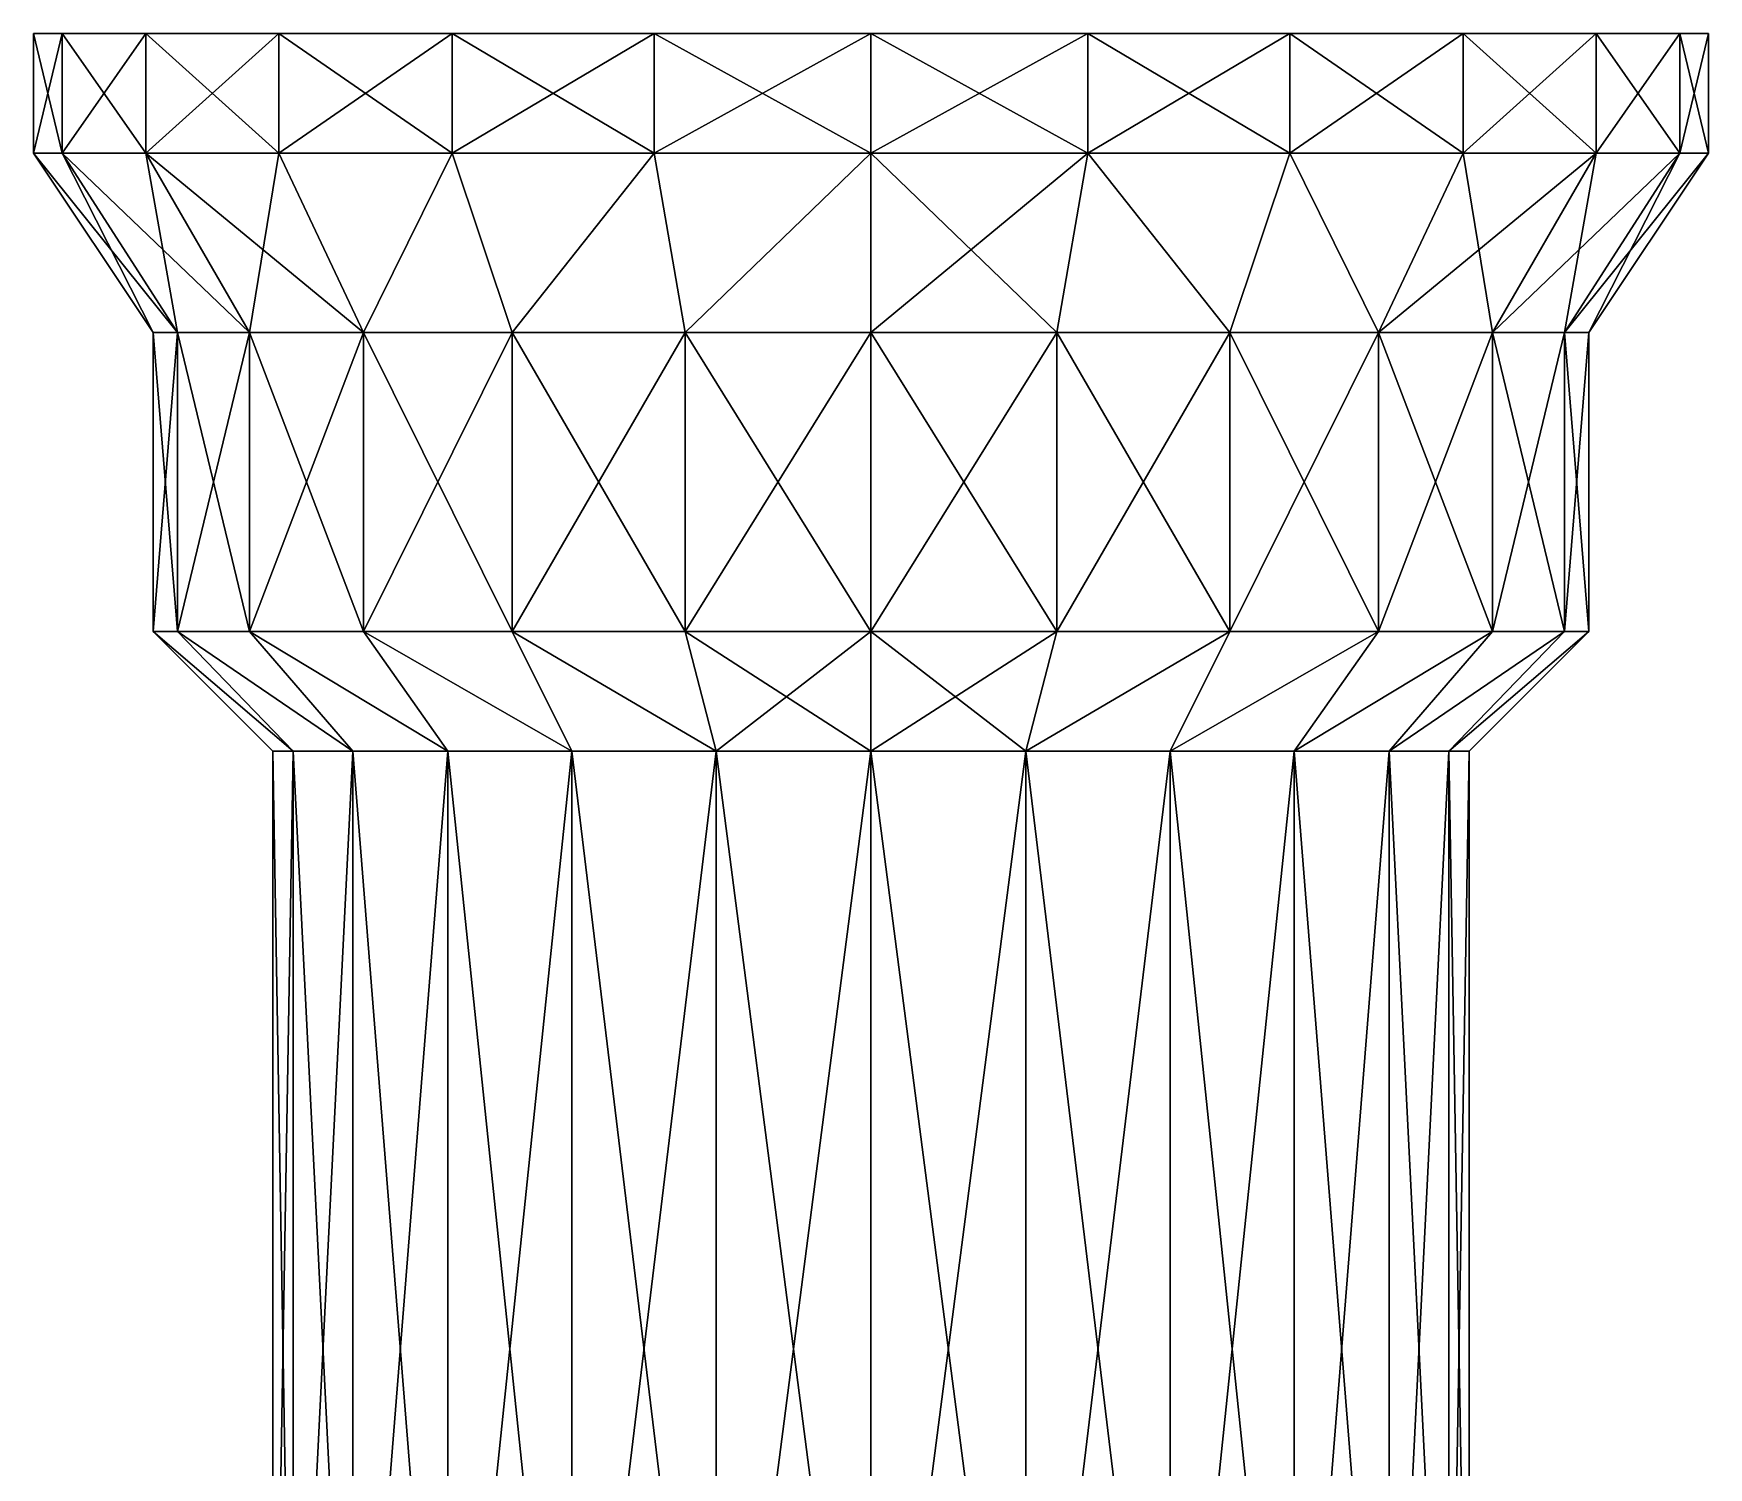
# Model space of a CAD drawing. Extents: x -11.8 to 11.8, y -23.8 to 0.1.
# Drawn here: x -7 to 7, y -11.86 to 0.13 of the extents above; entities that cross this region are included whole.
import ezdxf

# ---------------------------------------------------------------- set-up
doc = ezdxf.new("R2010")
doc.units = 0
doc.header["$MEASUREMENT"] = 0
doc.layers.add('Puxador', color=7, linetype='CONTINUOUS')

msp = doc.modelspace()

# ---------------------------------------------------------------- meshes
at = {"layer": 'Puxador'}
mesh = msp.add_polyface(dxfattribs=at)
corners = [(-6.761, 0.132, 1.812), (-7, -0.868), (-6.761, -0.868, 1.812), (-7, 0.132)]
mesh.append_faces([[corners[k] for k in face] for face in [(0, 1, 2), (1, 0, 3)]], dxfattribs={"vtx0": -1})
mesh = msp.add_polyface(dxfattribs=at)
corners = [(-1.812, 0.132, -6.761), (1.812, 0.132, -6.761), (0, 0.132, -7), (3.5, 0.132, -6.062), (-3.5, 0.132, -6.062), (4.95, 0.132, -4.95), (-4.95, 0.132, -4.95), (6.062, 0.132, -3.5), (-6.062, 0.132, -3.5), (6.761, 0.132, -1.812), (-6.761, 0.132, -1.812), (7, 0.132), (-7, 0.132), (6.761, 0.132, 1.812), (-6.761, 0.132, 1.812), (6.062, 0.132, 3.5), (-6.062, 0.132, 3.5), (4.95, 0.132, 4.95), (-4.95, 0.132, 4.95), (3.5, 0.132, 6.062), (-3.5, 0.132, 6.062), (1.812, 0.132, 6.761), (-1.812, 0.132, 6.761), (0, 0.132, 7)]
mesh.append_faces([[corners[k] for k in face] for face in [(0, 1, 2), (21, 22, 23)]], dxfattribs={"vtx0": -1})
mesh.append_faces([[corners[k] for k in face] for face in [(1, 0, 3), (3, 4, 5), (5, 6, 7), (7, 8, 9), (9, 10, 11), (11, 12, 13), (13, 14, 15), (15, 16, 17), (17, 18, 19), (19, 20, 21)]], dxfattribs={"vtx0": -1, "vtx1": -1})
mesh.append_faces([[corners[k] for k in face] for face in [(3, 0, 4), (5, 4, 6), (7, 6, 8), (9, 8, 10), (11, 10, 12), (13, 12, 14), (15, 14, 16), (17, 16, 18), (19, 18, 20), (21, 20, 22)]], dxfattribs={"vtx0": -1, "vtx2": -1})
mesh = msp.add_polyface(dxfattribs=at)
corners = [(-7, 0.132), (-6.761, -0.868, -1.812), (-7, -0.868), (-6.761, 0.132, -1.812)]
mesh.append_faces([[corners[k] for k in face] for face in [(0, 1, 2), (1, 0, 3)]], dxfattribs={"vtx0": -1})
mesh = msp.add_polyface(dxfattribs=at)
corners = [(-6.062, 0.132, 3.5), (-6.761, -0.868, 1.812), (-6.062, -0.868, 3.5), (-6.761, 0.132, 1.812)]
mesh.append_faces([[corners[k] for k in face] for face in [(0, 1, 2), (1, 0, 3)]], dxfattribs={"vtx0": -1})
mesh = msp.add_polyface(dxfattribs=at)
corners = [(-6.761, 0.132, -1.812), (-6.062, -0.868, -3.5), (-6.761, -0.868, -1.812), (-6.062, 0.132, -3.5)]
mesh.append_faces([[corners[k] for k in face] for face in [(0, 1, 2), (1, 0, 3)]], dxfattribs={"vtx0": -1})
mesh = msp.add_polyface(dxfattribs=at)
corners = [(-4.95, 0.132, 4.95), (-6.062, -0.868, 3.5), (-4.95, -0.868, 4.95), (-6.062, 0.132, 3.5)]
mesh.append_faces([[corners[k] for k in face] for face in [(0, 1, 2), (1, 0, 3)]], dxfattribs={"vtx0": -1})
mesh = msp.add_polyface(dxfattribs=at)
corners = [(-6.062, 0.132, -3.5), (-4.95, -0.868, -4.95), (-6.062, -0.868, -3.5), (-4.95, 0.132, -4.95)]
mesh.append_faces([[corners[k] for k in face] for face in [(0, 1, 2), (1, 0, 3)]], dxfattribs={"vtx0": -1})
mesh = msp.add_polyface(dxfattribs=at)
corners = [(-3.5, -0.868, 6.062), (-4.95, 0.132, 4.95), (-4.95, -0.868, 4.95), (-3.5, 0.132, 6.062)]
mesh.append_faces([[corners[k] for k in face] for face in [(0, 1, 2), (1, 0, 3)]], dxfattribs={"vtx0": -1})
mesh = msp.add_polyface(dxfattribs=at)
corners = [(-3.5, 0.132, -6.062), (-4.95, -0.868, -4.95), (-4.95, 0.132, -4.95), (-3.5, -0.868, -6.062)]
mesh.append_faces([[corners[k] for k in face] for face in [(0, 1, 2), (1, 0, 3)]], dxfattribs={"vtx0": -1})
mesh = msp.add_polyface(dxfattribs=at)
corners = [(-1.812, -0.868, 6.761), (-3.5, 0.132, 6.062), (-3.5, -0.868, 6.062), (-1.812, 0.132, 6.761)]
mesh.append_faces([[corners[k] for k in face] for face in [(0, 1, 2), (1, 0, 3)]], dxfattribs={"vtx0": -1})
mesh = msp.add_polyface(dxfattribs=at)
corners = [(-1.812, 0.132, -6.761), (-3.5, -0.868, -6.062), (-3.5, 0.132, -6.062), (-1.812, -0.868, -6.761)]
mesh.append_faces([[corners[k] for k in face] for face in [(0, 1, 2), (1, 0, 3)]], dxfattribs={"vtx0": -1})
mesh = msp.add_polyface(dxfattribs=at)
corners = [(0, 0.132, -7), (-1.812, -0.868, -6.761), (-1.812, 0.132, -6.761), (0, -0.868, -7)]
mesh.append_faces([[corners[k] for k in face] for face in [(0, 1, 2), (1, 0, 3)]], dxfattribs={"vtx0": -1})
mesh = msp.add_polyface(dxfattribs=at)
corners = [(0, -0.868, 7), (-1.812, 0.132, 6.761), (-1.812, -0.868, 6.761), (0, 0.132, 7)]
mesh.append_faces([[corners[k] for k in face] for face in [(0, 1, 2), (1, 0, 3)]], dxfattribs={"vtx0": -1})
mesh = msp.add_polyface(dxfattribs=at)
corners = [(1.812, -0.868, 6.761), (0, 0.132, 7), (0, -0.868, 7), (1.812, 0.132, 6.761)]
mesh.append_faces([[corners[k] for k in face] for face in [(0, 1, 2), (1, 0, 3)]], dxfattribs={"vtx0": -1})
mesh = msp.add_polyface(dxfattribs=at)
corners = [(1.812, 0.132, -6.761), (0, -0.868, -7), (0, 0.132, -7), (1.812, -0.868, -6.761)]
mesh.append_faces([[corners[k] for k in face] for face in [(0, 1, 2), (1, 0, 3)]], dxfattribs={"vtx0": -1})
mesh = msp.add_polyface(dxfattribs=at)
corners = [(3.5, -0.868, 6.062), (1.812, 0.132, 6.761), (1.812, -0.868, 6.761), (3.5, 0.132, 6.062)]
mesh.append_faces([[corners[k] for k in face] for face in [(0, 1, 2), (1, 0, 3)]], dxfattribs={"vtx0": -1})
mesh = msp.add_polyface(dxfattribs=at)
corners = [(3.5, 0.132, -6.062), (1.812, -0.868, -6.761), (1.812, 0.132, -6.761), (3.5, -0.868, -6.062)]
mesh.append_faces([[corners[k] for k in face] for face in [(0, 1, 2), (1, 0, 3)]], dxfattribs={"vtx0": -1})
mesh = msp.add_polyface(dxfattribs=at)
corners = [(4.95, -0.868, 4.95), (3.5, 0.132, 6.062), (3.5, -0.868, 6.062), (4.95, 0.132, 4.95)]
mesh.append_faces([[corners[k] for k in face] for face in [(0, 1, 2), (1, 0, 3)]], dxfattribs={"vtx0": -1})
mesh = msp.add_polyface(dxfattribs=at)
corners = [(4.95, 0.132, -4.95), (3.5, -0.868, -6.062), (3.5, 0.132, -6.062), (4.95, -0.868, -4.95)]
mesh.append_faces([[corners[k] for k in face] for face in [(0, 1, 2), (1, 0, 3)]], dxfattribs={"vtx0": -1})
mesh = msp.add_polyface(dxfattribs=at)
corners = [(6.062, 0.132, 3.5), (4.95, -0.868, 4.95), (6.062, -0.868, 3.5), (4.95, 0.132, 4.95)]
mesh.append_faces([[corners[k] for k in face] for face in [(0, 1, 2), (1, 0, 3)]], dxfattribs={"vtx0": -1})
mesh = msp.add_polyface(dxfattribs=at)
corners = [(4.95, 0.132, -4.95), (6.062, -0.868, -3.5), (4.95, -0.868, -4.95), (6.062, 0.132, -3.5)]
mesh.append_faces([[corners[k] for k in face] for face in [(0, 1, 2), (1, 0, 3)]], dxfattribs={"vtx0": -1})
mesh = msp.add_polyface(dxfattribs=at)
corners = [(6.761, 0.132, 1.812), (6.062, -0.868, 3.5), (6.761, -0.868, 1.812), (6.062, 0.132, 3.5)]
mesh.append_faces([[corners[k] for k in face] for face in [(0, 1, 2), (1, 0, 3)]], dxfattribs={"vtx0": -1})
mesh = msp.add_polyface(dxfattribs=at)
corners = [(6.062, 0.132, -3.5), (6.761, -0.868, -1.812), (6.062, -0.868, -3.5), (6.761, 0.132, -1.812)]
mesh.append_faces([[corners[k] for k in face] for face in [(0, 1, 2), (1, 0, 3)]], dxfattribs={"vtx0": -1})
mesh = msp.add_polyface(dxfattribs=at)
corners = [(7, 0.132), (6.761, -0.868, 1.812), (7, -0.868), (6.761, 0.132, 1.812)]
mesh.append_faces([[corners[k] for k in face] for face in [(0, 1, 2), (1, 0, 3)]], dxfattribs={"vtx0": -1})
mesh = msp.add_polyface(dxfattribs=at)
corners = [(6.761, 0.132, -1.812), (7, -0.868), (6.761, -0.868, -1.812), (7, 0.132)]
mesh.append_faces([[corners[k] for k in face] for face in [(0, 1, 2), (1, 0, 3)]], dxfattribs={"vtx0": -1})
mesh = msp.add_polyface(dxfattribs=at)
corners = [(-6.761, -0.868, 1.812), (-6, -2.368), (-5.796, -2.368, 1.553), (-7, -0.868)]
mesh.append_faces([[corners[k] for k in face] for face in [(0, 1, 2), (1, 0, 3)]], dxfattribs={"vtx0": -1})
mesh = msp.add_polyface(dxfattribs=at)
corners = [(-7, -0.868), (-5.796, -2.368, -1.553), (-6, -2.368), (-6.761, -0.868, -1.812)]
mesh.append_faces([[corners[k] for k in face] for face in [(0, 1, 2), (1, 0, 3)]], dxfattribs={"vtx0": -1})
mesh = msp.add_polyface(dxfattribs=at)
corners = [(-6.062, -0.868, 3.5), (-5.796, -2.368, 1.553), (-5.196, -2.368, 3), (-6.761, -0.868, 1.812)]
mesh.append_faces([[corners[k] for k in face] for face in [(0, 1, 2), (1, 0, 3)]], dxfattribs={"vtx0": -1})
mesh = msp.add_polyface(dxfattribs=at)
corners = [(-6.761, -0.868, -1.812), (-5.196, -2.368, -3), (-5.796, -2.368, -1.553), (-6.062, -0.868, -3.5)]
mesh.append_faces([[corners[k] for k in face] for face in [(0, 1, 2), (1, 0, 3)]], dxfattribs={"vtx0": -1})
mesh = msp.add_polyface(dxfattribs=at)
corners = [(-6.062, -0.868, -3.5), (-4.243, -2.368, -4.243), (-5.196, -2.368, -3), (-4.95, -0.868, -4.95)]
mesh.append_faces([[corners[k] for k in face] for face in [(0, 1, 2), (1, 0, 3)]], dxfattribs={"vtx0": -1})
mesh = msp.add_polyface(dxfattribs=at)
corners = [(-4.95, -0.868, 4.95), (-5.196, -2.368, 3), (-4.243, -2.368, 4.243), (-6.062, -0.868, 3.5)]
mesh.append_faces([[corners[k] for k in face] for face in [(0, 1, 2), (1, 0, 3)]], dxfattribs={"vtx0": -1})
mesh = msp.add_polyface(dxfattribs=at)
corners = [(-4.243, -2.368, 4.243), (-3.5, -0.868, 6.062), (-4.95, -0.868, 4.95), (-3, -2.368, 5.196)]
mesh.append_faces([[corners[k] for k in face] for face in [(0, 1, 2), (1, 0, 3)]], dxfattribs={"vtx0": -1})
mesh = msp.add_polyface(dxfattribs=at)
corners = [(-3.5, -0.868, -6.062), (-4.243, -2.368, -4.243), (-4.95, -0.868, -4.95), (-3, -2.368, -5.196)]
mesh.append_faces([[corners[k] for k in face] for face in [(0, 1, 2), (1, 0, 3)]], dxfattribs={"vtx0": -1})
mesh = msp.add_polyface(dxfattribs=at)
corners = [(-3, -2.368, 5.196), (-1.812, -0.868, 6.761), (-3.5, -0.868, 6.062), (-1.553, -2.368, 5.796)]
mesh.append_faces([[corners[k] for k in face] for face in [(0, 1, 2), (1, 0, 3)]], dxfattribs={"vtx0": -1})
mesh = msp.add_polyface(dxfattribs=at)
corners = [(-1.812, -0.868, -6.761), (-3, -2.368, -5.196), (-3.5, -0.868, -6.062), (-1.553, -2.368, -5.796)]
mesh.append_faces([[corners[k] for k in face] for face in [(0, 1, 2), (1, 0, 3)]], dxfattribs={"vtx0": -1})
mesh = msp.add_polyface(dxfattribs=at)
corners = [(-1.553, -2.368, 5.796), (0, -0.868, 7), (-1.812, -0.868, 6.761), (0, -2.368, 6)]
mesh.append_faces([[corners[k] for k in face] for face in [(0, 1, 2), (1, 0, 3)]], dxfattribs={"vtx0": -1})
mesh = msp.add_polyface(dxfattribs=at)
corners = [(0, -0.868, -7), (-1.553, -2.368, -5.796), (-1.812, -0.868, -6.761), (0, -2.368, -6)]
mesh.append_faces([[corners[k] for k in face] for face in [(0, 1, 2), (1, 0, 3)]], dxfattribs={"vtx0": -1})
mesh = msp.add_polyface(dxfattribs=at)
corners = [(1.553, -2.368, 5.796), (0, -0.868, 7), (0, -2.368, 6), (1.812, -0.868, 6.761)]
mesh.append_faces([[corners[k] for k in face] for face in [(0, 1, 2), (1, 0, 3)]], dxfattribs={"vtx0": -1})
mesh = msp.add_polyface(dxfattribs=at)
corners = [(1.812, -0.868, -6.761), (0, -2.368, -6), (0, -0.868, -7), (1.553, -2.368, -5.796)]
mesh.append_faces([[corners[k] for k in face] for face in [(0, 1, 2), (1, 0, 3)]], dxfattribs={"vtx0": -1})
mesh = msp.add_polyface(dxfattribs=at)
corners = [(3, -2.368, 5.196), (1.812, -0.868, 6.761), (1.553, -2.368, 5.796), (3.5, -0.868, 6.062)]
mesh.append_faces([[corners[k] for k in face] for face in [(0, 1, 2), (1, 0, 3)]], dxfattribs={"vtx0": -1})
mesh = msp.add_polyface(dxfattribs=at)
corners = [(1.812, -0.868, -6.761), (3, -2.368, -5.196), (1.553, -2.368, -5.796), (3.5, -0.868, -6.062)]
mesh.append_faces([[corners[k] for k in face] for face in [(0, 1, 2), (1, 0, 3)]], dxfattribs={"vtx0": -1})
mesh = msp.add_polyface(dxfattribs=at)
corners = [(4.243, -2.368, 4.243), (3.5, -0.868, 6.062), (3, -2.368, 5.196), (4.95, -0.868, 4.95)]
mesh.append_faces([[corners[k] for k in face] for face in [(0, 1, 2), (1, 0, 3)]], dxfattribs={"vtx0": -1})
mesh = msp.add_polyface(dxfattribs=at)
corners = [(3.5, -0.868, -6.062), (4.243, -2.368, -4.243), (3, -2.368, -5.196), (4.95, -0.868, -4.95)]
mesh.append_faces([[corners[k] for k in face] for face in [(0, 1, 2), (1, 0, 3)]], dxfattribs={"vtx0": -1})
mesh = msp.add_polyface(dxfattribs=at)
corners = [(6.062, -0.868, 3.5), (4.243, -2.368, 4.243), (5.196, -2.368, 3), (4.95, -0.868, 4.95)]
mesh.append_faces([[corners[k] for k in face] for face in [(0, 1, 2), (1, 0, 3)]], dxfattribs={"vtx0": -1})
mesh = msp.add_polyface(dxfattribs=at)
corners = [(4.95, -0.868, -4.95), (5.196, -2.368, -3), (4.243, -2.368, -4.243), (6.062, -0.868, -3.5)]
mesh.append_faces([[corners[k] for k in face] for face in [(0, 1, 2), (1, 0, 3)]], dxfattribs={"vtx0": -1})
mesh = msp.add_polyface(dxfattribs=at)
corners = [(6.761, -0.868, 1.812), (5.196, -2.368, 3), (5.796, -2.368, 1.553), (6.062, -0.868, 3.5)]
mesh.append_faces([[corners[k] for k in face] for face in [(0, 1, 2), (1, 0, 3)]], dxfattribs={"vtx0": -1})
mesh = msp.add_polyface(dxfattribs=at)
corners = [(6.062, -0.868, -3.5), (5.796, -2.368, -1.553), (5.196, -2.368, -3), (6.761, -0.868, -1.812)]
mesh.append_faces([[corners[k] for k in face] for face in [(0, 1, 2), (1, 0, 3)]], dxfattribs={"vtx0": -1})
mesh = msp.add_polyface(dxfattribs=at)
corners = [(7, -0.868), (5.796, -2.368, 1.553), (6, -2.368), (6.761, -0.868, 1.812)]
mesh.append_faces([[corners[k] for k in face] for face in [(0, 1, 2), (1, 0, 3)]], dxfattribs={"vtx0": -1})
mesh = msp.add_polyface(dxfattribs=at)
corners = [(6.761, -0.868, -1.812), (6, -2.368), (5.796, -2.368, -1.553), (7, -0.868)]
mesh.append_faces([[corners[k] for k in face] for face in [(0, 1, 2), (1, 0, 3)]], dxfattribs={"vtx0": -1})
mesh = msp.add_polyface(dxfattribs=at)
corners = [(-6, -2.368), (-5.796, -4.868, -1.553), (-6, -4.868), (-5.796, -2.368, -1.553)]
mesh.append_faces([[corners[k] for k in face] for face in [(0, 1, 2), (1, 0, 3)]], dxfattribs={"vtx0": -1})
mesh = msp.add_polyface(dxfattribs=at)
corners = [(-5.796, -2.368, 1.553), (-6, -4.868), (-5.796, -4.868, 1.553), (-6, -2.368)]
mesh.append_faces([[corners[k] for k in face] for face in [(0, 1, 2), (1, 0, 3)]], dxfattribs={"vtx0": -1})
mesh = msp.add_polyface(dxfattribs=at)
corners = [(-5.196, -2.368, 3), (-5.796, -4.868, 1.553), (-5.196, -4.868, 3), (-5.796, -2.368, 1.553)]
mesh.append_faces([[corners[k] for k in face] for face in [(0, 1, 2), (1, 0, 3)]], dxfattribs={"vtx0": -1})
mesh = msp.add_polyface(dxfattribs=at)
corners = [(-5.796, -2.368, -1.553), (-5.196, -4.868, -3), (-5.796, -4.868, -1.553), (-5.196, -2.368, -3)]
mesh.append_faces([[corners[k] for k in face] for face in [(0, 1, 2), (1, 0, 3)]], dxfattribs={"vtx0": -1})
mesh = msp.add_polyface(dxfattribs=at)
corners = [(-4.243, -2.368, 4.243), (-5.196, -4.868, 3), (-4.243, -4.868, 4.243), (-5.196, -2.368, 3)]
mesh.append_faces([[corners[k] for k in face] for face in [(0, 1, 2), (1, 0, 3)]], dxfattribs={"vtx0": -1})
mesh = msp.add_polyface(dxfattribs=at)
corners = [(-5.196, -2.368, -3), (-4.243, -4.868, -4.243), (-5.196, -4.868, -3), (-4.243, -2.368, -4.243)]
mesh.append_faces([[corners[k] for k in face] for face in [(0, 1, 2), (1, 0, 3)]], dxfattribs={"vtx0": -1})
mesh = msp.add_polyface(dxfattribs=at)
corners = [(-3, -4.868, 5.196), (-4.243, -2.368, 4.243), (-4.243, -4.868, 4.243), (-3, -2.368, 5.196)]
mesh.append_faces([[corners[k] for k in face] for face in [(0, 1, 2), (1, 0, 3)]], dxfattribs={"vtx0": -1})
mesh = msp.add_polyface(dxfattribs=at)
corners = [(-3, -2.368, -5.196), (-4.243, -4.868, -4.243), (-4.243, -2.368, -4.243), (-3, -4.868, -5.196)]
mesh.append_faces([[corners[k] for k in face] for face in [(0, 1, 2), (1, 0, 3)]], dxfattribs={"vtx0": -1})
mesh = msp.add_polyface(dxfattribs=at)
corners = [(-1.553, -4.868, 5.796), (-3, -2.368, 5.196), (-3, -4.868, 5.196), (-1.553, -2.368, 5.796)]
mesh.append_faces([[corners[k] for k in face] for face in [(0, 1, 2), (1, 0, 3)]], dxfattribs={"vtx0": -1})
mesh = msp.add_polyface(dxfattribs=at)
corners = [(-1.553, -2.368, -5.796), (-3, -4.868, -5.196), (-3, -2.368, -5.196), (-1.553, -4.868, -5.796)]
mesh.append_faces([[corners[k] for k in face] for face in [(0, 1, 2), (1, 0, 3)]], dxfattribs={"vtx0": -1})
mesh = msp.add_polyface(dxfattribs=at)
corners = [(0, -4.868, 6), (-1.553, -2.368, 5.796), (-1.553, -4.868, 5.796), (0, -2.368, 6)]
mesh.append_faces([[corners[k] for k in face] for face in [(0, 1, 2), (1, 0, 3)]], dxfattribs={"vtx0": -1})
mesh = msp.add_polyface(dxfattribs=at)
corners = [(0, -2.368, -6), (-1.553, -4.868, -5.796), (-1.553, -2.368, -5.796), (0, -4.868, -6)]
mesh.append_faces([[corners[k] for k in face] for face in [(0, 1, 2), (1, 0, 3)]], dxfattribs={"vtx0": -1})
mesh = msp.add_polyface(dxfattribs=at)
corners = [(1.553, -4.868, 5.796), (0, -2.368, 6), (0, -4.868, 6), (1.553, -2.368, 5.796)]
mesh.append_faces([[corners[k] for k in face] for face in [(0, 1, 2), (1, 0, 3)]], dxfattribs={"vtx0": -1})
mesh = msp.add_polyface(dxfattribs=at)
corners = [(1.553, -2.368, -5.796), (0, -4.868, -6), (0, -2.368, -6), (1.553, -4.868, -5.796)]
mesh.append_faces([[corners[k] for k in face] for face in [(0, 1, 2), (1, 0, 3)]], dxfattribs={"vtx0": -1})
mesh = msp.add_polyface(dxfattribs=at)
corners = [(3, -4.868, 5.196), (1.553, -2.368, 5.796), (1.553, -4.868, 5.796), (3, -2.368, 5.196)]
mesh.append_faces([[corners[k] for k in face] for face in [(0, 1, 2), (1, 0, 3)]], dxfattribs={"vtx0": -1})
mesh = msp.add_polyface(dxfattribs=at)
corners = [(3, -2.368, -5.196), (1.553, -4.868, -5.796), (1.553, -2.368, -5.796), (3, -4.868, -5.196)]
mesh.append_faces([[corners[k] for k in face] for face in [(0, 1, 2), (1, 0, 3)]], dxfattribs={"vtx0": -1})
mesh = msp.add_polyface(dxfattribs=at)
corners = [(4.243, -4.868, 4.243), (3, -2.368, 5.196), (3, -4.868, 5.196), (4.243, -2.368, 4.243)]
mesh.append_faces([[corners[k] for k in face] for face in [(0, 1, 2), (1, 0, 3)]], dxfattribs={"vtx0": -1})
mesh = msp.add_polyface(dxfattribs=at)
corners = [(4.243, -2.368, -4.243), (3, -4.868, -5.196), (3, -2.368, -5.196), (4.243, -4.868, -4.243)]
mesh.append_faces([[corners[k] for k in face] for face in [(0, 1, 2), (1, 0, 3)]], dxfattribs={"vtx0": -1})
mesh = msp.add_polyface(dxfattribs=at)
corners = [(5.196, -2.368, 3), (4.243, -4.868, 4.243), (5.196, -4.868, 3), (4.243, -2.368, 4.243)]
mesh.append_faces([[corners[k] for k in face] for face in [(0, 1, 2), (1, 0, 3)]], dxfattribs={"vtx0": -1})
mesh = msp.add_polyface(dxfattribs=at)
corners = [(4.243, -2.368, -4.243), (5.196, -4.868, -3), (4.243, -4.868, -4.243), (5.196, -2.368, -3)]
mesh.append_faces([[corners[k] for k in face] for face in [(0, 1, 2), (1, 0, 3)]], dxfattribs={"vtx0": -1})
mesh = msp.add_polyface(dxfattribs=at)
corners = [(5.796, -2.368, 1.553), (5.196, -4.868, 3), (5.796, -4.868, 1.553), (5.196, -2.368, 3)]
mesh.append_faces([[corners[k] for k in face] for face in [(0, 1, 2), (1, 0, 3)]], dxfattribs={"vtx0": -1})
mesh = msp.add_polyface(dxfattribs=at)
corners = [(5.196, -2.368, -3), (5.796, -4.868, -1.553), (5.196, -4.868, -3), (5.796, -2.368, -1.553)]
mesh.append_faces([[corners[k] for k in face] for face in [(0, 1, 2), (1, 0, 3)]], dxfattribs={"vtx0": -1})
mesh = msp.add_polyface(dxfattribs=at)
corners = [(6, -2.368), (5.796, -4.868, 1.553), (6, -4.868), (5.796, -2.368, 1.553)]
mesh.append_faces([[corners[k] for k in face] for face in [(0, 1, 2), (1, 0, 3)]], dxfattribs={"vtx0": -1})
mesh = msp.add_polyface(dxfattribs=at)
corners = [(5.796, -2.368, -1.553), (6, -4.868), (5.796, -4.868, -1.553), (6, -2.368)]
mesh.append_faces([[corners[k] for k in face] for face in [(0, 1, 2), (1, 0, 3)]], dxfattribs={"vtx0": -1})
mesh = msp.add_polyface(dxfattribs=at)
corners = [(-4.83, -5.868, 1.294), (-6, -4.868), (-5, -5.868), (-5.796, -4.868, 1.553)]
mesh.append_faces([[corners[k] for k in face] for face in [(0, 1, 2), (1, 0, 3)]], dxfattribs={"vtx0": -1})
mesh = msp.add_polyface(dxfattribs=at)
corners = [(-4.83, -5.868, -1.294), (-6, -4.868), (-5.796, -4.868, -1.553), (-5, -5.868)]
mesh.append_faces([[corners[k] for k in face] for face in [(0, 1, 2), (1, 0, 3)]], dxfattribs={"vtx0": -1})
mesh = msp.add_polyface(dxfattribs=at)
corners = [(-4.33, -5.868, 2.5), (-5.796, -4.868, 1.553), (-4.83, -5.868, 1.294), (-5.196, -4.868, 3)]
mesh.append_faces([[corners[k] for k in face] for face in [(0, 1, 2), (1, 0, 3)]], dxfattribs={"vtx0": -1})
mesh = msp.add_polyface(dxfattribs=at)
corners = [(-4.33, -5.868, -2.5), (-5.796, -4.868, -1.553), (-5.196, -4.868, -3), (-4.83, -5.868, -1.294)]
mesh.append_faces([[corners[k] for k in face] for face in [(0, 1, 2), (1, 0, 3)]], dxfattribs={"vtx0": -1})
mesh = msp.add_polyface(dxfattribs=at)
corners = [(-3.536, -5.868, 3.536), (-5.196, -4.868, 3), (-4.33, -5.868, 2.5), (-4.243, -4.868, 4.243)]
mesh.append_faces([[corners[k] for k in face] for face in [(0, 1, 2), (1, 0, 3)]], dxfattribs={"vtx0": -1})
mesh = msp.add_polyface(dxfattribs=at)
corners = [(-3.536, -5.868, -3.536), (-5.196, -4.868, -3), (-4.243, -4.868, -4.243), (-4.33, -5.868, -2.5)]
mesh.append_faces([[corners[k] for k in face] for face in [(0, 1, 2), (1, 0, 3)]], dxfattribs={"vtx0": -1})
mesh = msp.add_polyface(dxfattribs=at)
corners = [(-2.5, -5.868, 4.33), (-4.243, -4.868, 4.243), (-3.536, -5.868, 3.536), (-3, -4.868, 5.196)]
mesh.append_faces([[corners[k] for k in face] for face in [(0, 1, 2), (1, 0, 3)]], dxfattribs={"vtx0": -1})
mesh = msp.add_polyface(dxfattribs=at)
corners = [(-2.5, -5.868, -4.33), (-4.243, -4.868, -4.243), (-3, -4.868, -5.196), (-3.536, -5.868, -3.536)]
mesh.append_faces([[corners[k] for k in face] for face in [(0, 1, 2), (1, 0, 3)]], dxfattribs={"vtx0": -1})
mesh = msp.add_polyface(dxfattribs=at)
corners = [(-1.294, -5.868, 4.83), (-3, -4.868, 5.196), (-2.5, -5.868, 4.33), (-1.553, -4.868, 5.796)]
mesh.append_faces([[corners[k] for k in face] for face in [(0, 1, 2), (1, 0, 3)]], dxfattribs={"vtx0": -1})
mesh = msp.add_polyface(dxfattribs=at)
corners = [(-1.294, -5.868, -4.83), (-3, -4.868, -5.196), (-1.553, -4.868, -5.796), (-2.5, -5.868, -4.33)]
mesh.append_faces([[corners[k] for k in face] for face in [(0, 1, 2), (1, 0, 3)]], dxfattribs={"vtx0": -1})
mesh = msp.add_polyface(dxfattribs=at)
corners = [(0, -5.868, -5), (-1.553, -4.868, -5.796), (0, -4.868, -6), (-1.294, -5.868, -4.83)]
mesh.append_faces([[corners[k] for k in face] for face in [(0, 1, 2), (1, 0, 3)]], dxfattribs={"vtx0": -1})
mesh = msp.add_polyface(dxfattribs=at)
corners = [(-1.294, -5.868, 4.83), (0, -4.868, 6), (-1.553, -4.868, 5.796), (0, -5.868, 5)]
mesh.append_faces([[corners[k] for k in face] for face in [(0, 1, 2), (1, 0, 3)]], dxfattribs={"vtx0": -1})
mesh = msp.add_polyface(dxfattribs=at)
corners = [(1.294, -5.868, 4.83), (0, -4.868, 6), (0, -5.868, 5), (1.553, -4.868, 5.796)]
mesh.append_faces([[corners[k] for k in face] for face in [(0, 1, 2), (1, 0, 3)]], dxfattribs={"vtx0": -1})
mesh = msp.add_polyface(dxfattribs=at)
corners = [(1.553, -4.868, -5.796), (0, -5.868, -5), (0, -4.868, -6), (1.294, -5.868, -4.83)]
mesh.append_faces([[corners[k] for k in face] for face in [(0, 1, 2), (1, 0, 3)]], dxfattribs={"vtx0": -1})
mesh = msp.add_polyface(dxfattribs=at)
corners = [(3, -4.868, 5.196), (1.294, -5.868, 4.83), (2.5, -5.868, 4.33), (1.553, -4.868, 5.796)]
mesh.append_faces([[corners[k] for k in face] for face in [(0, 1, 2), (1, 0, 3)]], dxfattribs={"vtx0": -1})
mesh = msp.add_polyface(dxfattribs=at)
corners = [(3, -4.868, -5.196), (1.294, -5.868, -4.83), (1.553, -4.868, -5.796), (2.5, -5.868, -4.33)]
mesh.append_faces([[corners[k] for k in face] for face in [(0, 1, 2), (1, 0, 3)]], dxfattribs={"vtx0": -1})
mesh = msp.add_polyface(dxfattribs=at)
corners = [(4.243, -4.868, 4.243), (2.5, -5.868, 4.33), (3.536, -5.868, 3.536), (3, -4.868, 5.196)]
mesh.append_faces([[corners[k] for k in face] for face in [(0, 1, 2), (1, 0, 3)]], dxfattribs={"vtx0": -1})
mesh = msp.add_polyface(dxfattribs=at)
corners = [(4.243, -4.868, -4.243), (2.5, -5.868, -4.33), (3, -4.868, -5.196), (3.536, -5.868, -3.536)]
mesh.append_faces([[corners[k] for k in face] for face in [(0, 1, 2), (1, 0, 3)]], dxfattribs={"vtx0": -1})
mesh = msp.add_polyface(dxfattribs=at)
corners = [(5.196, -4.868, -3), (3.536, -5.868, -3.536), (4.243, -4.868, -4.243), (4.33, -5.868, -2.5)]
mesh.append_faces([[corners[k] for k in face] for face in [(0, 1, 2), (1, 0, 3)]], dxfattribs={"vtx0": -1})
mesh = msp.add_polyface(dxfattribs=at)
corners = [(5.196, -4.868, 3), (3.536, -5.868, 3.536), (4.33, -5.868, 2.5), (4.243, -4.868, 4.243)]
mesh.append_faces([[corners[k] for k in face] for face in [(0, 1, 2), (1, 0, 3)]], dxfattribs={"vtx0": -1})
mesh = msp.add_polyface(dxfattribs=at)
corners = [(5.796, -4.868, 1.553), (4.33, -5.868, 2.5), (4.83, -5.868, 1.294), (5.196, -4.868, 3)]
mesh.append_faces([[corners[k] for k in face] for face in [(0, 1, 2), (1, 0, 3)]], dxfattribs={"vtx0": -1})
mesh = msp.add_polyface(dxfattribs=at)
corners = [(5.796, -4.868, -1.553), (4.33, -5.868, -2.5), (5.196, -4.868, -3), (4.83, -5.868, -1.294)]
mesh.append_faces([[corners[k] for k in face] for face in [(0, 1, 2), (1, 0, 3)]], dxfattribs={"vtx0": -1})
mesh = msp.add_polyface(dxfattribs=at)
corners = [(6, -4.868), (4.83, -5.868, 1.294), (5, -5.868), (5.796, -4.868, 1.553)]
mesh.append_faces([[corners[k] for k in face] for face in [(0, 1, 2), (1, 0, 3)]], dxfattribs={"vtx0": -1})
mesh = msp.add_polyface(dxfattribs=at)
corners = [(6, -4.868), (4.83, -5.868, -1.294), (5.796, -4.868, -1.553), (5, -5.868)]
mesh.append_faces([[corners[k] for k in face] for face in [(0, 1, 2), (1, 0, 3)]], dxfattribs={"vtx0": -1})
mesh = msp.add_polyface(dxfattribs=at)
corners = [(-5, -5.868), (-4.83, -15.868, -1.294), (-5, -15.868), (-4.83, -5.868, -1.294)]
mesh.append_faces([[corners[k] for k in face] for face in [(0, 1, 2), (1, 0, 3)]], dxfattribs={"vtx0": -1})
mesh = msp.add_polyface(dxfattribs=at)
corners = [(-4.83, -5.868, 1.294), (-5, -15.868), (-4.83, -15.868, 1.294), (-5, -5.868)]
mesh.append_faces([[corners[k] for k in face] for face in [(0, 1, 2), (1, 0, 3)]], dxfattribs={"vtx0": -1})
mesh = msp.add_polyface(dxfattribs=at)
corners = [(-4.33, -5.868, 2.5), (-4.83, -15.868, 1.294), (-4.33, -15.868, 2.5), (-4.83, -5.868, 1.294)]
mesh.append_faces([[corners[k] for k in face] for face in [(0, 1, 2), (1, 0, 3)]], dxfattribs={"vtx0": -1})
mesh = msp.add_polyface(dxfattribs=at)
corners = [(-4.83, -5.868, -1.294), (-4.33, -15.868, -2.5), (-4.83, -15.868, -1.294), (-4.33, -5.868, -2.5)]
mesh.append_faces([[corners[k] for k in face] for face in [(0, 1, 2), (1, 0, 3)]], dxfattribs={"vtx0": -1})
mesh = msp.add_polyface(dxfattribs=at)
corners = [(-3.536, -5.868, 3.536), (-4.33, -15.868, 2.5), (-3.536, -15.868, 3.536), (-4.33, -5.868, 2.5)]
mesh.append_faces([[corners[k] for k in face] for face in [(0, 1, 2), (1, 0, 3)]], dxfattribs={"vtx0": -1})
mesh = msp.add_polyface(dxfattribs=at)
corners = [(-4.33, -5.868, -2.5), (-3.536, -15.868, -3.536), (-4.33, -15.868, -2.5), (-3.536, -5.868, -3.536)]
mesh.append_faces([[corners[k] for k in face] for face in [(0, 1, 2), (1, 0, 3)]], dxfattribs={"vtx0": -1})
mesh = msp.add_polyface(dxfattribs=at)
corners = [(-2.5, -15.868, 4.33), (-3.536, -5.868, 3.536), (-3.536, -15.868, 3.536), (-2.5, -5.868, 4.33)]
mesh.append_faces([[corners[k] for k in face] for face in [(0, 1, 2), (1, 0, 3)]], dxfattribs={"vtx0": -1})
mesh = msp.add_polyface(dxfattribs=at)
corners = [(-2.5, -5.868, -4.33), (-3.536, -15.868, -3.536), (-3.536, -5.868, -3.536), (-2.5, -15.868, -4.33)]
mesh.append_faces([[corners[k] for k in face] for face in [(0, 1, 2), (1, 0, 3)]], dxfattribs={"vtx0": -1})
mesh = msp.add_polyface(dxfattribs=at)
corners = [(-1.294, -15.868, 4.83), (-2.5, -5.868, 4.33), (-2.5, -15.868, 4.33), (-1.294, -5.868, 4.83)]
mesh.append_faces([[corners[k] for k in face] for face in [(0, 1, 2), (1, 0, 3)]], dxfattribs={"vtx0": -1})
mesh = msp.add_polyface(dxfattribs=at)
corners = [(-1.294, -5.868, -4.83), (-2.5, -15.868, -4.33), (-2.5, -5.868, -4.33), (-1.294, -15.868, -4.83)]
mesh.append_faces([[corners[k] for k in face] for face in [(0, 1, 2), (1, 0, 3)]], dxfattribs={"vtx0": -1})
mesh = msp.add_polyface(dxfattribs=at)
corners = [(0, -5.868, -5), (-1.294, -15.868, -4.83), (-1.294, -5.868, -4.83), (0, -15.868, -5)]
mesh.append_faces([[corners[k] for k in face] for face in [(0, 1, 2), (1, 0, 3)]], dxfattribs={"vtx0": -1})
mesh = msp.add_polyface(dxfattribs=at)
corners = [(0, -15.868, 5), (-1.294, -5.868, 4.83), (-1.294, -15.868, 4.83), (0, -5.868, 5)]
mesh.append_faces([[corners[k] for k in face] for face in [(0, 1, 2), (1, 0, 3)]], dxfattribs={"vtx0": -1})
mesh = msp.add_polyface(dxfattribs=at)
corners = [(1.294, -15.868, 4.83), (0, -5.868, 5), (0, -15.868, 5), (1.294, -5.868, 4.83)]
mesh.append_faces([[corners[k] for k in face] for face in [(0, 1, 2), (1, 0, 3)]], dxfattribs={"vtx0": -1})
mesh = msp.add_polyface(dxfattribs=at)
corners = [(1.294, -5.868, -4.83), (0, -15.868, -5), (0, -5.868, -5), (1.294, -15.868, -4.83)]
mesh.append_faces([[corners[k] for k in face] for face in [(0, 1, 2), (1, 0, 3)]], dxfattribs={"vtx0": -1})
mesh = msp.add_polyface(dxfattribs=at)
corners = [(2.5, -15.868, 4.33), (1.294, -5.868, 4.83), (1.294, -15.868, 4.83), (2.5, -5.868, 4.33)]
mesh.append_faces([[corners[k] for k in face] for face in [(0, 1, 2), (1, 0, 3)]], dxfattribs={"vtx0": -1})
mesh = msp.add_polyface(dxfattribs=at)
corners = [(2.5, -5.868, -4.33), (1.294, -15.868, -4.83), (1.294, -5.868, -4.83), (2.5, -15.868, -4.33)]
mesh.append_faces([[corners[k] for k in face] for face in [(0, 1, 2), (1, 0, 3)]], dxfattribs={"vtx0": -1})
mesh = msp.add_polyface(dxfattribs=at)
corners = [(3.536, -15.868, 3.536), (2.5, -5.868, 4.33), (2.5, -15.868, 4.33), (3.536, -5.868, 3.536)]
mesh.append_faces([[corners[k] for k in face] for face in [(0, 1, 2), (1, 0, 3)]], dxfattribs={"vtx0": -1})
mesh = msp.add_polyface(dxfattribs=at)
corners = [(3.536, -5.868, -3.536), (2.5, -15.868, -4.33), (2.5, -5.868, -4.33), (3.536, -15.868, -3.536)]
mesh.append_faces([[corners[k] for k in face] for face in [(0, 1, 2), (1, 0, 3)]], dxfattribs={"vtx0": -1})
mesh = msp.add_polyface(dxfattribs=at)
corners = [(4.33, -5.868, 2.5), (3.536, -15.868, 3.536), (4.33, -15.868, 2.5), (3.536, -5.868, 3.536)]
mesh.append_faces([[corners[k] for k in face] for face in [(0, 1, 2), (1, 0, 3)]], dxfattribs={"vtx0": -1})
mesh = msp.add_polyface(dxfattribs=at)
corners = [(3.536, -5.868, -3.536), (4.33, -15.868, -2.5), (3.536, -15.868, -3.536), (4.33, -5.868, -2.5)]
mesh.append_faces([[corners[k] for k in face] for face in [(0, 1, 2), (1, 0, 3)]], dxfattribs={"vtx0": -1})
mesh = msp.add_polyface(dxfattribs=at)
corners = [(4.83, -5.868, 1.294), (4.33, -15.868, 2.5), (4.83, -15.868, 1.294), (4.33, -5.868, 2.5)]
mesh.append_faces([[corners[k] for k in face] for face in [(0, 1, 2), (1, 0, 3)]], dxfattribs={"vtx0": -1})
mesh = msp.add_polyface(dxfattribs=at)
corners = [(4.33, -5.868, -2.5), (4.83, -15.868, -1.294), (4.33, -15.868, -2.5), (4.83, -5.868, -1.294)]
mesh.append_faces([[corners[k] for k in face] for face in [(0, 1, 2), (1, 0, 3)]], dxfattribs={"vtx0": -1})
mesh = msp.add_polyface(dxfattribs=at)
corners = [(5, -5.868), (4.83, -15.868, 1.294), (5, -15.868), (4.83, -5.868, 1.294)]
mesh.append_faces([[corners[k] for k in face] for face in [(0, 1, 2), (1, 0, 3)]], dxfattribs={"vtx0": -1})
mesh = msp.add_polyface(dxfattribs=at)
corners = [(4.83, -5.868, -1.294), (5, -15.868), (4.83, -15.868, -1.294), (5, -5.868)]
mesh.append_faces([[corners[k] for k in face] for face in [(0, 1, 2), (1, 0, 3)]], dxfattribs={"vtx0": -1})

doc.saveas('drawing.dxf')
